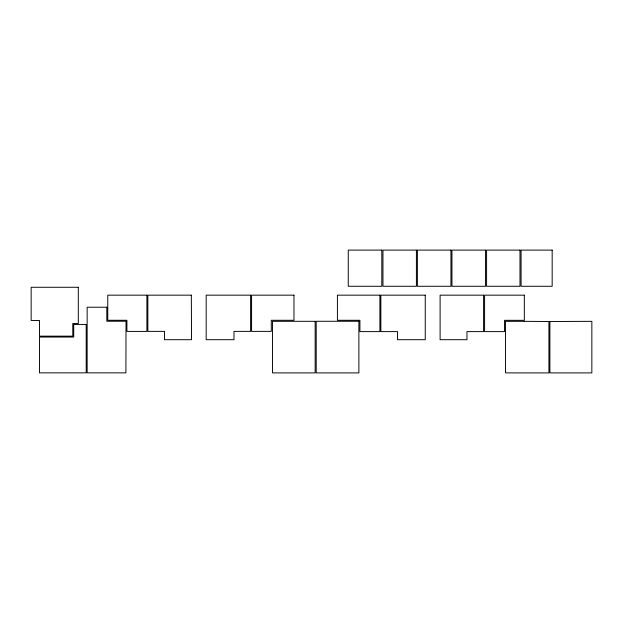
<?xml version="1.0" encoding="UTF-8"?>
<svg xmlns="http://www.w3.org/2000/svg" width="623" height="623" viewBox="0 0 623 623"><rect width="100%" height="100%" fill="white"/><g stroke="black" fill="none" stroke-linecap="round" stroke-linejoin="round"><path stroke-width="0.93" d="M549.891 321.507L549.891 372.897L591.85 372.897L591.85 321.336L549.891 321.507M381.813 250.103L348.257 250.103L348.257 286.276L381.813 286.276L381.813 250.103M416.405 250.103L382.958 250.103L382.958 286.276L416.405 286.276L416.405 250.103M450.943 250.103L417.402 250.103L417.402 286.276L450.943 286.276L450.943 250.103M485.543 250.103L451.948 250.103L451.948 286.276L485.543 286.276L485.543 250.103M519.987 250.103L486.579 250.103L486.579 286.276L519.987 286.276L519.987 250.103M552.173 250.103L521.085 250.103L521.093 286.276L552.173 286.276L552.173 250.103M78.303 287.273L31.15 287.273L31.15 320.463L39.475 320.463L39.475 336.147L72.774 336.147L72.774 323.485L78.303 323.485L78.303 287.273M146.888 295.162L107.763 295.162L107.763 320.269L126.905 320.269L126.905 331.413L146.888 331.413L146.888 295.162M191.323 295.162L147.846 295.162L147.846 331.374L164.48 331.374L164.48 339.706L191.541 339.706L191.323 295.162M250.617 295.162L206.182 295.162L206.182 339.706L233.983 339.706L233.983 331.374L250.617 331.374L250.617 295.162M293.978 295.162L251.575 295.162L251.575 331.374L271.285 331.374L271.285 320.277L293.978 320.277L293.978 295.162M379.898 295.162L337.417 295.162L337.417 320.277L359.915 320.277L359.915 331.607L379.898 331.607L379.898 295.162M425.252 295.162L380.855 295.162L380.855 331.607L397.49 331.607L397.49 339.706L425.252 339.706L425.252 295.162M483.588 295.162L440.111 295.162L440.111 339.706L466.954 339.706L466.954 331.607L483.588 331.607L483.588 295.162M524.332 295.162L484.585 295.162L484.585 331.607L504.537 331.607L504.537 320.315L524.332 320.315L524.332 295.162M106.806 307.225L87.15 307.225L87.15 372.858L125.908 372.858L126.017 321.234L106.806 321.234L106.806 307.225M358.879 321.273L316.211 321.273L316.211 372.897L358.879 372.897L358.879 321.273M315.145 321.312L272.485 321.312L272.485 372.897L315.145 372.897L315.145 321.312M524.332 321.336L505.526 321.336L505.526 372.897L548.925 372.897L548.925 321.507L524.332 321.336M86.192 324.443L73.732 324.443L73.732 337.051L39.475 337.051L39.475 372.858L86.192 372.858L86.192 324.443"/></g></svg>
